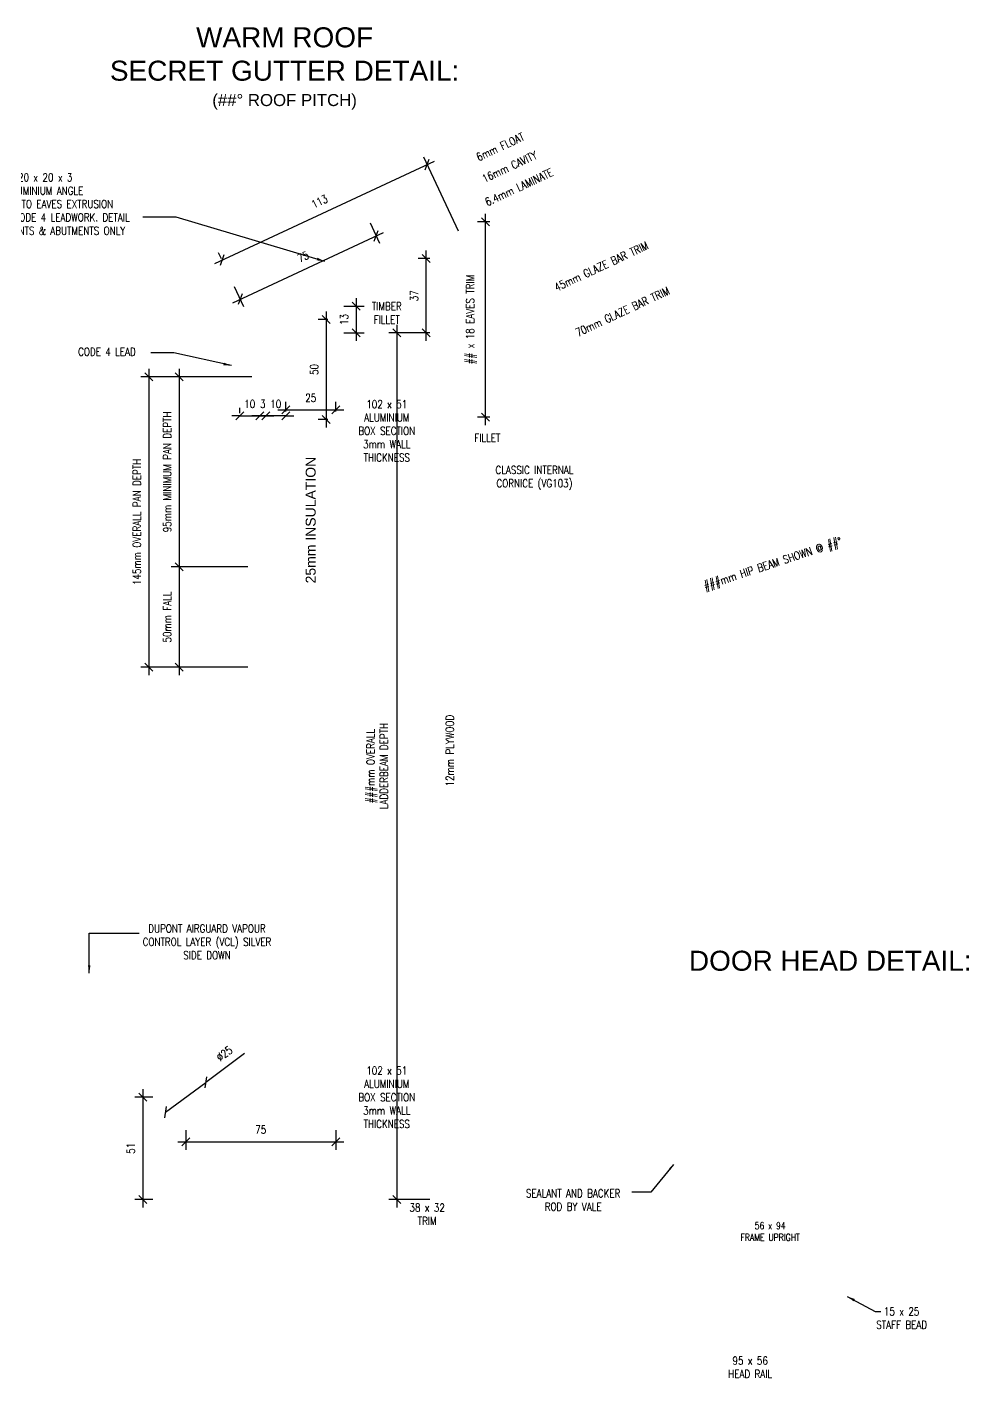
# Model space of a CAD drawing. Header units: millimetres. Extents: x -38686 to 870903, y -23218 to 232707.
# Drawn here: x 728413 to 728884, y 231332 to 232007 of the extents above; entities that cross this region are included whole.
import ezdxf

# ---------------------------------------------------------------- set-up
doc = ezdxf.new("R2010")
doc.units = ezdxf.units.MM
doc.header["$LTSCALE"] = 10
doc.header["$PDMODE"] = 35
doc.header["$PDSIZE"] = 50
doc.layers.add('44 - Detail Text', color=7, linetype='Continuous')
doc.styles.add('1-1', font='romans.shx', dxfattribs={"width": 0.8, "height": 2})
doc.styles.add('1-1.5', font='romans.shx', dxfattribs={"width": 0.6, "height": 3})
doc.styles.add('1-2', font='romans.shx', dxfattribs={"width": 0.8, "height": 4})
doc.styles.add('1-20', font='romans.shx', dxfattribs={"width": 0.8, "height": 35})
doc.dimstyles.new('1-1.5', dxfattribs={"dimtxt": 3, "dimasz": 3, "dimexe": 3, "dimexo": 3, "dimgap": 2.5, "dimtad": 1, "dimdec": 0, "dimzin": 0, "dimdsep": 46, "dimtxsty": '1-1.5', "dimblk": 'OBLIQUE', "dimcen": 3, "dimdle": 2.5, "dimclrd": 251, "dimclre": 251, "dimclrt": 251, "dimadec": 0, "dimazin": 0, "dimtfac": 1, "dimtdec": 0, "dimtix": 1, "dimtmove": 1, "dimatfit": 3, "dimfxl": 1, "dimtolj": 1, "dimtzin": 0, "dimlwd": 25, "dimarcsym": 0})
doc.dimstyles.new('1-2', dxfattribs={"dimtxt": 4, "dimasz": 4, "dimexe": 4, "dimexo": 4, "dimgap": 4, "dimtad": 1, "dimdec": 0, "dimzin": 0, "dimdsep": 46, "dimtxsty": '1-2', "dimblk": 'OBLIQUE', "dimcen": 4, "dimdle": 4, "dimclrd": 251, "dimclre": 251, "dimclrt": 251, "dimadec": 0, "dimazin": 0, "dimtfac": 1, "dimtdec": 0, "dimtix": 1, "dimtmove": 1, "dimatfit": 3, "dimfxl": 1, "dimtolj": 1, "dimtzin": 0, "dimlwd": 25, "dimarcsym": 0})

# ---------------------------------------------------------------- blocks, each defined once
blk = doc.blocks.new('_Oblique')
at = {"color": 0, "linetype": 'ByBlock', "lineweight": -2}
blk.add_line((-0.5, -0.5), (0.5, 0.5), dxfattribs=at)
blk = doc.blocks.new('*D2063')
at = {"layer": '44 - Detail Text', "color": 251, "lineweight": 25, "transparency": 16777216}
blk.add_line((728641.9, 231808.21), (728641.9, 231913.91), dxfattribs=at)
at = {"layer": '44 - Detail Text', "color": 251, "lineweight": -2, "transparency": 16777216}
for p, q in [((728644.05, 231909.91), (728637.9, 231909.91)), ((728644.05, 231812.21), (728637.9, 231812.21))]:
    blk.add_line(p, q, dxfattribs=at)
at = {"layer": 'Defpoints', "color": 0, "transparency": 16777216}
for p in [(728641.9, 231909.91), (728648.05, 231909.91), (728648.05, 231812.21)]:
    blk.add_point(p, dxfattribs=at)
at = {"layer": '44 - Detail Text', "color": 251, "lineweight": 25, "transparency": 16777216, "xscale": 4, "yscale": 4, "zscale": 4}
for p, rotation in [((728641.9, 231909.91), 90), ((728641.9, 231812.21), 270)]:
    blk.add_blockref('_Oblique', p, dxfattribs=dict(at, rotation=rotation))
at = {"layer": '44 - Detail Text', "color": 251, "lineweight": 9, "transparency": 16777216, "insert": (728634.86, 231861.06), "char_height": 4, "attachment_point": 5, "rotation": 90, "style": '1-2'}
blk.add_mtext('\\A1;## x 18 EAVES TRIM', dxfattribs=at)
blk = doc.blocks.new('*D1881')
at = {"layer": '44 - Detail Text', "color": 251, "lineweight": -2, "transparency": 16777216}
for p, q in [((728571.05, 231867.73), (728581.22, 231867.73)), ((728571.05, 231854.42), (728581.22, 231854.42))]:
    blk.add_line(p, q, dxfattribs=at)
at = {"layer": '44 - Detail Text', "color": 251, "lineweight": 25, "transparency": 16777216}
blk.add_line((728577.22, 231871.73), (728577.22, 231850.42), dxfattribs=at)
at = {"layer": 'Defpoints', "color": 0, "transparency": 16777216}
for p in [(728567.05, 231867.73), (728567.05, 231854.42), (728577.22, 231854.42)]:
    blk.add_point(p, dxfattribs=at)
at = {"layer": '44 - Detail Text', "color": 251, "lineweight": 25, "transparency": 16777216, "xscale": 4, "yscale": 4, "zscale": 4}
for p, rotation in [((728577.22, 231867.73), 90), ((728577.22, 231854.42), 270)]:
    blk.add_blockref('_Oblique', p, dxfattribs=dict(at, rotation=rotation))
at = {"layer": '44 - Detail Text', "color": 251, "lineweight": 9, "transparency": 16777216, "insert": (728571.22, 231861.07), "char_height": 4, "attachment_point": 5, "rotation": 90, "style": '1-2'}
blk.add_mtext('\\A1;13', dxfattribs=at)
blk = doc.blocks.new('*D1855')
at = {"layer": '44 - Detail Text', "color": 251, "lineweight": 25, "transparency": 16777216}
blk.add_line((728612.23, 231850.42), (728612.23, 231895.51), dxfattribs=at)
at = {"layer": '44 - Detail Text', "color": 251, "lineweight": -2, "transparency": 16777216}
for p, q in [((728614.05, 231891.51), (728608.23, 231891.51)), ((728614.05, 231854.42), (728608.23, 231854.42))]:
    blk.add_line(p, q, dxfattribs=at)
at = {"layer": 'Defpoints', "color": 0, "transparency": 16777216}
for p in [(728612.23, 231891.51), (728618.05, 231891.51), (728618.05, 231854.42)]:
    blk.add_point(p, dxfattribs=at)
at = {"layer": '44 - Detail Text', "color": 251, "lineweight": 25, "transparency": 16777216, "xscale": 4, "yscale": 4, "zscale": 4}
for p, rotation in [((728612.23, 231891.51), 90), ((728612.23, 231854.42), 270)]:
    blk.add_blockref('_Oblique', p, dxfattribs=dict(at, rotation=rotation))
at = {"layer": '44 - Detail Text', "color": 251, "lineweight": 9, "transparency": 16777216, "insert": (728606.23, 231872.96), "char_height": 4, "attachment_point": 5, "rotation": 90, "style": '1-2'}
blk.add_mtext('\\A1;37', dxfattribs=at)
blk = doc.blocks.new('*D1856')
at = {"layer": '44 - Detail Text', "color": 251, "lineweight": 25, "transparency": 16777216}
blk.add_line((728488.82, 231836.42), (728488.82, 231733.42), dxfattribs=at)
at = {"layer": '44 - Detail Text', "color": 251, "lineweight": -2, "transparency": 16777216}
for p, q in [((728525.05, 231832.42), (728484.82, 231832.42)), ((728523.05, 231737.42), (728484.82, 231737.42))]:
    blk.add_line(p, q, dxfattribs=at)
at = {"layer": 'Defpoints', "color": 0, "transparency": 16777216}
for p in [(728529.05, 231832.42), (728488.82, 231737.42), (728527.05, 231737.42)]:
    blk.add_point(p, dxfattribs=at)
at = {"layer": '44 - Detail Text', "color": 251, "lineweight": 25, "transparency": 16777216, "xscale": 4, "yscale": 4, "zscale": 4}
for p, rotation in [((728488.82, 231832.42), 90), ((728488.82, 231737.42), 270)]:
    blk.add_blockref('_Oblique', p, dxfattribs=dict(at, rotation=rotation))
at = {"layer": '44 - Detail Text', "color": 251, "lineweight": 9, "transparency": 16777216, "insert": (728482.82, 231784.92), "char_height": 4, "attachment_point": 5, "rotation": 90, "style": '1-2'}
blk.add_mtext('\\A1;95mm MINIMUM PAN DEPTH', dxfattribs=at)
blk = doc.blocks.new('*D1857')
at = {"layer": '44 - Detail Text', "color": 251, "lineweight": 25, "transparency": 16777216}
blk.add_line((728488.82, 231741.42), (728488.82, 231683.42), dxfattribs=at)
at = {"layer": '44 - Detail Text', "color": 251, "lineweight": -2, "transparency": 16777216}
for p, q in [((728523.05, 231737.42), (728484.82, 231737.42)), ((728523.05, 231687.42), (728484.82, 231687.42))]:
    blk.add_line(p, q, dxfattribs=at)
at = {"layer": 'Defpoints', "color": 0, "transparency": 16777216}
for p in [(728527.05, 231737.42), (728488.82, 231687.42), (728527.05, 231687.42)]:
    blk.add_point(p, dxfattribs=at)
at = {"layer": '44 - Detail Text', "color": 251, "lineweight": 25, "transparency": 16777216, "xscale": 4, "yscale": 4, "zscale": 4}
for p, rotation in [((728488.82, 231737.42), 90), ((728488.82, 231687.42), 270)]:
    blk.add_blockref('_Oblique', p, dxfattribs=dict(at, rotation=rotation))
at = {"layer": '44 - Detail Text', "color": 251, "lineweight": 9, "transparency": 16777216, "insert": (728482.82, 231712.42), "char_height": 4, "attachment_point": 5, "rotation": 90, "style": '1-2'}
blk.add_mtext('\\A1;50mm FALL', dxfattribs=at)
blk = doc.blocks.new('*D1858')
at = {"layer": '44 - Detail Text', "color": 251, "lineweight": 25, "transparency": 16777216}
blk.add_line((728473.66, 231836.42), (728473.66, 231683.42), dxfattribs=at)
at = {"layer": '44 - Detail Text', "color": 251, "lineweight": -2, "transparency": 16777216}
for p, q in [((728525.05, 231832.42), (728469.66, 231832.42)), ((728523.05, 231687.42), (728469.66, 231687.42))]:
    blk.add_line(p, q, dxfattribs=at)
at = {"layer": 'Defpoints', "color": 0, "transparency": 16777216}
for p in [(728529.05, 231832.42), (728473.66, 231687.42), (728527.05, 231687.42)]:
    blk.add_point(p, dxfattribs=at)
at = {"layer": '44 - Detail Text', "color": 251, "lineweight": 25, "transparency": 16777216, "xscale": 4, "yscale": 4, "zscale": 4}
for p, rotation in [((728473.66, 231832.42), 90), ((728473.66, 231687.42), 270)]:
    blk.add_blockref('_Oblique', p, dxfattribs=dict(at, rotation=rotation))
at = {"layer": '44 - Detail Text', "color": 251, "lineweight": 9, "transparency": 16777216, "insert": (728467.66, 231759.92), "char_height": 4, "attachment_point": 5, "rotation": 90, "style": '1-2'}
blk.add_mtext('\\A1;145mm OVERALL PAN DEPTH', dxfattribs=at)
blk = doc.blocks.new('*D2001')
at = {"layer": '44 - Detail Text', "color": 251, "lineweight": -2, "transparency": 16777216}
for p, q in [((728542.05, 231815.13), (728542.05, 231819.93)), ((728567.05, 231815.13), (728567.05, 231819.93))]:
    blk.add_line(p, q, dxfattribs=at)
at = {"layer": '44 - Detail Text', "color": 251, "lineweight": 25, "transparency": 16777216}
blk.add_line((728538.05, 231815.93), (728571.05, 231815.93), dxfattribs=at)
at = {"layer": 'Defpoints', "color": 0, "transparency": 16777216}
for p in [(728567.05, 231815.93), (728542.05, 231811.13), (728567.05, 231811.13)]:
    blk.add_point(p, dxfattribs=at)
at = {"layer": '44 - Detail Text', "color": 251, "lineweight": 25, "transparency": 16777216, "xscale": 4, "yscale": 4, "zscale": 4, "rotation": 180}
blk.add_blockref('_Oblique', (728542.05, 231815.93), dxfattribs=at)
at = {"layer": '44 - Detail Text', "color": 251, "lineweight": 25, "transparency": 16777216, "xscale": 4, "yscale": 4, "zscale": 4}
blk.add_blockref('_Oblique', (728567.05, 231815.93), dxfattribs=at)
at = {"layer": '44 - Detail Text', "color": 251, "lineweight": 9, "transparency": 16777216, "insert": (728554.55, 231821.93), "char_height": 4, "attachment_point": 5, "style": '1-2'}
blk.add_mtext('\\A1;25', dxfattribs=at)
blk = doc.blocks.new('*D2002')
at = {"layer": '44 - Detail Text', "color": 251, "lineweight": -2, "transparency": 16777216}
for p, q in [((728563.05, 231861.07), (728558.29, 231861.07)), ((728563.05, 231811.13), (728558.29, 231811.13))]:
    blk.add_line(p, q, dxfattribs=at)
at = {"layer": '44 - Detail Text', "color": 251, "lineweight": 25, "transparency": 16777216}
blk.add_line((728562.29, 231865.07), (728562.29, 231807.13), dxfattribs=at)
at = {"layer": 'Defpoints', "color": 0, "transparency": 16777216}
for p in [(728567.05, 231861.07), (728562.29, 231811.13), (728567.05, 231811.13)]:
    blk.add_point(p, dxfattribs=at)
at = {"layer": '44 - Detail Text', "color": 251, "lineweight": 25, "transparency": 16777216, "xscale": 4, "yscale": 4, "zscale": 4}
for p, rotation in [((728562.29, 231861.07), 90), ((728562.29, 231811.13), 270)]:
    blk.add_blockref('_Oblique', p, dxfattribs=dict(at, rotation=rotation))
at = {"layer": '44 - Detail Text', "color": 251, "lineweight": 9, "transparency": 16777216, "insert": (728556.29, 231836.1), "char_height": 4, "attachment_point": 5, "rotation": 90, "style": '1-2'}
blk.add_mtext('\\A1;50', dxfattribs=at)
blk = doc.blocks.new('*D2003')
at = {"layer": '44 - Detail Text', "color": 251, "lineweight": -2, "transparency": 16777216}
for p, q in [((728614.05, 231854.42), (728593.54, 231854.42)), ((728614.05, 231421.42), (728593.54, 231421.42))]:
    blk.add_line(p, q, dxfattribs=at)
at = {"layer": '44 - Detail Text', "color": 251, "lineweight": 25, "transparency": 16777216}
blk.add_line((728597.54, 231858.42), (728597.54, 231417.42), dxfattribs=at)
at = {"layer": 'Defpoints', "color": 0, "transparency": 16777216}
for p in [(728618.05, 231854.42), (728597.54, 231421.42), (728618.05, 231421.42)]:
    blk.add_point(p, dxfattribs=at)
at = {"layer": '44 - Detail Text', "color": 251, "lineweight": 25, "transparency": 16777216, "xscale": 4, "yscale": 4, "zscale": 4}
for p, rotation in [((728597.54, 231854.42), 90), ((728597.54, 231421.42), 270)]:
    blk.add_blockref('_Oblique', p, dxfattribs=dict(at, rotation=rotation))
at = {"layer": '44 - Detail Text', "color": 251, "lineweight": 9, "transparency": 16777216, "insert": (728587.83, 231637.92), "char_height": 4, "attachment_point": 5, "rotation": 90, "style": '1-2'}
blk.add_mtext('\\A1;###mm OVERALL\\PLADDERBEAM DEPTH', dxfattribs=at)
blk = doc.blocks.new('*D1859')
at = {"layer": '44 - Detail Text', "color": 251, "lineweight": 25, "transparency": 16777216}
for p, q in [((728519.05, 231812.9), (728515.05, 231812.9)), ((728519.05, 231812.9), (728529.05, 231812.9)), ((728529.05, 231812.9), (728533.05, 231812.9))]:
    blk.add_line(p, q, dxfattribs=at)
at = {"layer": '44 - Detail Text', "color": 251, "lineweight": -2, "transparency": 16777216}
blk.add_line((728519.05, 231814.26), (728519.05, 231816.9), dxfattribs=at)
at = {"layer": 'Defpoints', "color": 0, "transparency": 16777216}
for p in [(728529.05, 231812.9), (728529.05, 231812.9), (728519.05, 231810.26)]:
    blk.add_point(p, dxfattribs=at)
at = {"layer": '44 - Detail Text', "color": 251, "lineweight": 25, "transparency": 16777216, "xscale": 4, "yscale": 4, "zscale": 4}
blk.add_blockref('_Oblique', (728519.05, 231812.9), dxfattribs=at)
at = {"layer": '44 - Detail Text', "color": 251, "lineweight": 25, "transparency": 16777216, "xscale": 4, "yscale": 4, "zscale": 4, "rotation": 180}
blk.add_blockref('_Oblique', (728529.05, 231812.9), dxfattribs=at)
at = {"layer": '44 - Detail Text', "color": 251, "lineweight": 9, "transparency": 16777216, "insert": (728524.05, 231818.9), "char_height": 4, "attachment_point": 5, "style": '1-2'}
blk.add_mtext('\\A1;10', dxfattribs=at)
blk = doc.blocks.new('*D1860')
at = {"layer": '44 - Detail Text', "color": 251, "lineweight": 25, "transparency": 16777216}
for p, q in [((728532.05, 231812.9), (728528.05, 231812.9)), ((728542.05, 231812.9), (728532.05, 231812.9)), ((728542.05, 231812.9), (728546.05, 231812.9))]:
    blk.add_line(p, q, dxfattribs=at)
at = {"layer": 'Defpoints', "color": 0, "transparency": 16777216}
for p in [(728532.05, 231812.9), (728532.05, 231812.9), (728542.05, 231812.9)]:
    blk.add_point(p, dxfattribs=at)
at = {"layer": '44 - Detail Text', "color": 251, "lineweight": 25, "transparency": 16777216, "xscale": 4, "yscale": 4, "zscale": 4}
blk.add_blockref('_Oblique', (728532.05, 231812.9), dxfattribs=at)
at = {"layer": '44 - Detail Text', "color": 251, "lineweight": 25, "transparency": 16777216, "xscale": 4, "yscale": 4, "zscale": 4, "rotation": 180}
blk.add_blockref('_Oblique', (728542.05, 231812.9), dxfattribs=at)
at = {"layer": '44 - Detail Text', "color": 251, "lineweight": 9, "transparency": 16777216, "insert": (728537.05, 231818.9), "char_height": 4, "attachment_point": 5, "style": '1-2'}
blk.add_mtext('\\A1;10', dxfattribs=at)
blk = doc.blocks.new('*D1861')
at = {"layer": '44 - Detail Text', "color": 251, "lineweight": 25, "transparency": 16777216}
for p, q in [((728529.05, 231812.9), (728525.05, 231812.9)), ((728529.05, 231812.9), (728532.05, 231812.9)), ((728532.05, 231812.9), (728536.05, 231812.9))]:
    blk.add_line(p, q, dxfattribs=at)
at = {"layer": 'Defpoints', "color": 0, "transparency": 16777216}
for p in [(728529.05, 231812.9), (728532.05, 231812.9), (728532.05, 231812.9)]:
    blk.add_point(p, dxfattribs=at)
at = {"layer": '44 - Detail Text', "color": 251, "lineweight": 25, "transparency": 16777216, "xscale": 4, "yscale": 4, "zscale": 4}
blk.add_blockref('_Oblique', (728529.05, 231812.9), dxfattribs=at)
at = {"layer": '44 - Detail Text', "color": 251, "lineweight": 25, "transparency": 16777216, "xscale": 4, "yscale": 4, "zscale": 4, "rotation": 180}
blk.add_blockref('_Oblique', (728532.05, 231812.9), dxfattribs=at)
at = {"layer": '44 - Detail Text', "color": 251, "lineweight": 9, "transparency": 16777216, "insert": (728530.55, 231818.9), "char_height": 4, "attachment_point": 5, "style": '1-2'}
blk.add_mtext('\\A1;3', dxfattribs=at)
blk = doc.blocks.new('*D2004')
at = {"layer": '44 - Detail Text', "color": 251, "lineweight": -2, "transparency": 16777216}
for p, q in [((728628.36, 231905.14), (728611.1, 231942.16)), ((728509.87, 231891.38), (728508.5, 231894.32))]:
    blk.add_line(p, q, dxfattribs=at)
at = {"layer": '44 - Detail Text', "color": 251, "lineweight": 25, "transparency": 16777216}
blk.add_line((728506.57, 231889), (728616.41, 231940.23), dxfattribs=at)
at = {"layer": 'Defpoints', "color": 0, "transparency": 16777216}
for p in [(728612.79, 231938.54), (728630.05, 231901.52), (728511.56, 231887.76)]:
    blk.add_point(p, dxfattribs=at)
at = {"layer": '44 - Detail Text', "color": 251, "lineweight": 25, "transparency": 16777216, "xscale": 4, "yscale": 4, "zscale": 4}
for p, rotation in [((728612.79, 231938.54), 24.99999999853727), ((728510.19, 231890.7), 204.9999999985373)]:
    blk.add_blockref('_Oblique', p, dxfattribs=dict(at, rotation=rotation))
at = {"layer": '44 - Detail Text', "color": 251, "lineweight": 9, "transparency": 16777216, "insert": (728558.95, 231920.05), "char_height": 4, "attachment_point": 5, "rotation": 25, "style": '1-2'}
blk.add_mtext('\\A1;113', dxfattribs=at)
blk = doc.blocks.new('*D2005')
at = {"layer": '44 - Detail Text', "color": 251, "lineweight": -2, "transparency": 16777216}
for p, q in [((728584.27, 231909.3), (728588.96, 231899.23)), ((728516.3, 231877.6), (728520.99, 231867.54))]:
    blk.add_line(p, q, dxfattribs=at)
at = {"layer": '44 - Detail Text', "color": 251, "lineweight": 25, "transparency": 16777216}
blk.add_line((728515.67, 231869.47), (728590.9, 231904.55), dxfattribs=at)
at = {"layer": 'Defpoints', "color": 0, "transparency": 16777216}
for p in [(728582.58, 231912.92), (728587.27, 231902.86), (728514.61, 231881.23)]:
    blk.add_point(p, dxfattribs=at)
at = {"layer": '44 - Detail Text', "color": 251, "lineweight": 25, "transparency": 16777216, "xscale": 4, "yscale": 4, "zscale": 4}
for p, rotation in [((728587.27, 231902.86), 24.99999999853727), ((728519.3, 231871.16), 204.9999999985373)]:
    blk.add_blockref('_Oblique', p, dxfattribs=dict(at, rotation=rotation))
at = {"layer": '44 - Detail Text', "color": 251, "lineweight": 9, "transparency": 16777216, "insert": (728550.75, 231892.45), "char_height": 4, "attachment_point": 5, "rotation": 25, "style": '1-2'}
blk.add_mtext('\\A1;75', dxfattribs=at)
blk = doc.blocks.new('*D1862')
at = {"layer": '44 - Detail Text', "color": 251, "lineweight": 25, "transparency": 16777216}
for p in [(728521.41, 231494.23), (728482.01, 231464.96)]:
    blk.add_line(p, (728502.08, 231479.87), dxfattribs=at)
at = {"layer": 'Defpoints', "color": 0, "transparency": 16777216}
for p in [(728502.08, 231479.87), (728482.01, 231464.96)]:
    blk.add_point(p, dxfattribs=at)
at = {"layer": '44 - Detail Text', "color": 251, "lineweight": 25, "transparency": 16777216, "xscale": 4, "yscale": 4, "zscale": 4}
for p, rotation in [((728502.08, 231479.87), 216.6066023092549), ((728482.01, 231464.96), 36.60660230925488)]:
    blk.add_blockref('_Oblique', p, dxfattribs=dict(at, rotation=rotation))
at = {"layer": '44 - Detail Text', "color": 251, "lineweight": 9, "transparency": 16777216, "insert": (728511.38, 231494.25), "char_height": 4, "attachment_point": 5, "rotation": 36.6066, "style": '1-2'}
blk.add_mtext('\\A1;∅25', dxfattribs=at)
blk = doc.blocks.new('*D2008')
at = {"layer": '44 - Detail Text', "color": 251, "lineweight": -2, "transparency": 16777216}
for p, q in [((728492.05, 231455.92), (728492.05, 231446.25)), ((728567.05, 231455.92), (728567.05, 231446.25))]:
    blk.add_line(p, q, dxfattribs=at)
at = {"layer": '44 - Detail Text', "color": 251, "lineweight": 25, "transparency": 16777216}
blk.add_line((728488.05, 231450.25), (728571.05, 231450.25), dxfattribs=at)
at = {"layer": 'Defpoints', "color": 0, "transparency": 16777216}
for p in [(728492.05, 231459.92), (728567.05, 231459.92), (728567.05, 231450.25)]:
    blk.add_point(p, dxfattribs=at)
at = {"layer": '44 - Detail Text', "color": 251, "lineweight": 25, "transparency": 16777216, "xscale": 4, "yscale": 4, "zscale": 4, "rotation": 180}
blk.add_blockref('_Oblique', (728492.05, 231450.25), dxfattribs=at)
at = {"layer": '44 - Detail Text', "color": 251, "lineweight": 25, "transparency": 16777216, "xscale": 4, "yscale": 4, "zscale": 4}
blk.add_blockref('_Oblique', (728567.05, 231450.25), dxfattribs=at)
at = {"layer": '44 - Detail Text', "color": 251, "lineweight": 9, "transparency": 16777216, "insert": (728529.55, 231456.25), "char_height": 4, "attachment_point": 5, "style": '1-2'}
blk.add_mtext('\\A1;75', dxfattribs=at)
blk = doc.blocks.new('*D2009')
at = {"layer": '44 - Detail Text', "color": 251, "lineweight": 25, "transparency": 16777216}
blk.add_line((728470.58, 231476.42), (728470.58, 231417.42), dxfattribs=at)
at = {"layer": '44 - Detail Text', "color": 251, "lineweight": -2, "transparency": 16777216}
for p, q in [((728475.55, 231472.42), (728466.58, 231472.42)), ((728475.55, 231421.42), (728466.58, 231421.42))]:
    blk.add_line(p, q, dxfattribs=at)
at = {"layer": 'Defpoints', "color": 0, "transparency": 16777216}
for p in [(728479.55, 231472.42), (728470.58, 231421.42), (728479.55, 231421.42)]:
    blk.add_point(p, dxfattribs=at)
at = {"layer": '44 - Detail Text', "color": 251, "lineweight": 25, "transparency": 16777216, "xscale": 4, "yscale": 4, "zscale": 4}
for p, rotation in [((728470.58, 231472.42), 90), ((728470.58, 231421.42), 270)]:
    blk.add_blockref('_Oblique', p, dxfattribs=dict(at, rotation=rotation))
at = {"layer": '44 - Detail Text', "color": 251, "lineweight": 9, "transparency": 16777216, "insert": (728464.58, 231446.92), "char_height": 4, "attachment_point": 5, "rotation": 90, "style": '1-2'}
blk.add_mtext('\\A1;51', dxfattribs=at)

msp = doc.modelspace()

# ---------------------------------------------------------------- texts
at = {"layer": '44 - Detail Text', "color": 8, "lineweight": 9, "style": '1-2', "width": 0.8}
for s, p in [('45mm GLAZE BAR TRIM', (728677.539, 231875.06)), ('70mm GLAZE BAR TRIM', (728688.104, 231852.403))]:
    msp.add_text(s, height=4, rotation=25, dxfattribs=at).set_placement(p)
at = {"layer": '44 - Detail Text', "color": 8, "lineweight": 9, "attachment_point": 5}
for s, insert, char_height, style in [('\\A1;{\\fArial|b0|i0|c0|p34;\\W1;WARM ROOF\\PSECRET GUTTER DETAIL:\\P\\H0.6x;(##%%D ROOF PITCH)}', (728541.471, 231986.498), 10, '1-20'), ('TIMBER\\PFILLET', (728592.548, 231864.325), 4, '1-2'), ('CODE 4 LEAD', (728452.672, 231844.931), 4, '1-2'), ('102 x 51\\PALUMINIUM\\PBOX SECTION\\P3mm WALL\\PTHICKNESS', (728592.548, 231805.417), 4, '1-2'), ('FILLET', (728642.822, 231801.89), 4, '1-2'), ('CLASSIC INTERNAL\\PCORNICE (VG103)', (728666.377, 231781.89), 4, '1-2'), ('\\A1;{\\fArial|b0|i0|c0|p34;\\W1;DOOR HEAD DETAIL:}', (728814.214, 231540.585), 10, '1-20'), ('102 x 51\\PALUMINIUM\\PBOX SECTION\\P3mm WALL\\PTHICKNESS', (728592.548, 231472.417), 4, '1-2'), ('38 x 32\\PTRIM', (728612.739, 231413.947), 4, '1-2'), ('15 x 25\\PSTAFF BEAD', (728849.917, 231362.091), 4, '1-2'), ('95 x 56\\PHEAD RAIL', (728774.195, 231337.504), 4, '1-2')]:
    msp.add_mtext(s, dxfattribs=dict(at, insert=insert, char_height=char_height, style=style))
at = {"layer": '44 - Detail Text', "color": 8, "lineweight": 9, "style": '1-2'}
for s, insert, char_height, attachment_point, rotation in [('6mm FLOAT', (728649.283, 231947.34), 4, 5, 25), ('16mm CAVITY', (728653.932, 231937.371), 4, 5, 25), ('6.4mm LAMINATE', (728658.666, 231927.22), 4, 5, 25), ('{\\fArial|b0|i0|c0|p34;\\W1;\\C3;25mm INSULATION}', (728554.548, 231760.833), 5, 5, 90), ('###mm HIP BEAM SHOWN @ ##° ', (728820.798, 231747.249), 4, 9, 18.25)]:
    msp.add_mtext(s, dxfattribs=dict(at, insert=insert, char_height=char_height, attachment_point=attachment_point, rotation=rotation))
at = {"layer": '44 - Detail Text', "color": 8, "lineweight": 9, "attachment_point": 5}
for s, insert, char_height, width, style in [('20 x 20 x 3\\PALUMINIUM ANGLE\\PSCREWED TO EAVES EXTRUSION\\PTO SECURE CODE 4 LEADWORK. DETAIL USED AT JOINTS & ABUTMENTS ONLY', (728421.844, 231918.771), 4, 105.13682, '1-2'), ('DUPONT AIRGUARD VAPOUR\\PCONTROL LAYER (VCL) SILVER SIDE DOWN', (728502.689, 231550.08), 4, 71.30113, '1-2'), ('SEALANT AND BACKER ROD BY VALE', (728685.712, 231421.1), 4, 60.67153, '1-2'), ('56 x 94\\PFRAME UPRIGHT', (728784.195, 231405.381), 3.5, 34.04915, '1-1')]:
    msp.add_mtext(s, dxfattribs=dict(at, insert=insert, char_height=char_height, width=width, style=style))
at = {"layer": '44 - Detail Text', "color": 8, "lineweight": 9, "insert": (728624.048, 231645.65), "char_height": 4, "attachment_point": 5, "rotation": 90, "style": '1-2', "bg_fill": 3, "box_fill_scale": 1.5, "bg_fill_color": 256, "bg_fill_transparency": 0}
msp.add_mtext('12mm PLYWOOD', dxfattribs=at)

# ---------------------------------------------------------------- dimensions: what is measured, and where the dimension line sits
at = {"layer": '44 - Detail Text', "color": 8, "lineweight": 9}
for base, p1, p2, angle, picture, middle in [((728612.786, 231938.536), (728511.561, 231887.756), (728630.048, 231901.518), 25, '*D2004', (728558.953, 231920.053)), ((728587.273, 231902.857), (728514.605, 231881.228), (728582.578, 231912.925), 25, '*D2005', (728550.75, 231892.447)), ((728612.233, 231891.508), (728618.048, 231854.417), (728618.048, 231891.508), 90, '*D1855', (728606.233, 231872.962)), ((728577.222, 231854.417), (728567.048, 231867.727), (728567.048, 231854.417), 90, '*D1881', (728571.222, 231861.072)), ((728562.288, 231811.135), (728567.048, 231861.072), (728567.048, 231811.135), 90, '*D2002', (728556.288, 231836.103)), ((728470.579, 231421.417), (728479.548, 231472.417), (728479.548, 231421.417), 90, '*D2009', (728464.579, 231446.917))]:
    dim = msp.add_linear_dim(base=base, p1=p1, p2=p2, angle=angle, dimstyle='1-2', dxfattribs=at)
    dim.commit()
    dim.dimension.update_dxf_attribs({"geometry": picture, "text_midpoint": middle})
dim = msp.add_linear_dim(base=(728641.905, 231909.911), p1=(728648.048, 231812.206), p2=(728648.048, 231909.911), angle=90, text='## x 18 EAVES TRIM', dimstyle='1-2', override={"dimpost": ' x 18 EAVES TRIM'}, dxfattribs=at)
dim.commit()
dim.dimension.update_dxf_attribs({"geometry": '*D2063', "text_midpoint": (728634.857, 231861.058)})
for base, p1, p2, override, picture, middle in [((728473.658, 231687.417), (728529.048, 231832.417), (728527.048, 231687.417), {"dimpost": 'mm OVERALL PAN DEPTH'}, '*D1858', (728467.658, 231759.917)), ((728488.818, 231737.417), (728529.048, 231832.417), (728527.048, 231737.417), {"dimpost": 'mm MINIMUM PAN DEPTH'}, '*D1856', (728482.818, 231784.917)), ((728488.818, 231687.417), (728527.048, 231737.417), (728527.048, 231687.417), {"dimpost": 'mm FALL'}, '*D1857', (728482.818, 231712.417))]:
    dim = msp.add_linear_dim(base=base, p1=p1, p2=p2, angle=90, dimstyle='1-2', override=override, dxfattribs=at)
    dim.commit()
    dim.dimension.update_dxf_attribs({"geometry": picture, "text_midpoint": middle})
for base, p1, p2, picture, middle in [((728529.048, 231812.897), (728519.048, 231810.261), (728529.048, 231812.897), '*D1859', (728524.048, 231818.897)), ((728532.048, 231812.897), (728529.048, 231812.897), (728532.048, 231812.897), '*D1861', (728530.548, 231818.897)), ((728532.048, 231812.897), (728542.048, 231812.897), (728532.048, 231812.897), '*D1860', (728537.048, 231818.897)), ((728567.048, 231815.925), (728542.048, 231811.135), (728567.048, 231811.135), '*D2001', (728554.548, 231821.925)), ((728567.048, 231450.254), (728492.048, 231459.917), (728567.048, 231459.917), '*D2008', (728529.548, 231456.254))]:
    dim = msp.add_linear_dim(base=base, p1=p1, p2=p2, dimstyle='1-2', dxfattribs=at)
    dim.commit()
    dim.dimension.update_dxf_attribs({"geometry": picture, "text_midpoint": middle})
dim = msp.add_diameter_dim_2p(p1=(728482.014, 231464.963), p2=(728502.082, 231479.87), dimstyle='1-2', dxfattribs=at)
dim.commit()
dim.dimension.update_dxf_attribs({"geometry": '*D1862', "text_midpoint": (728511.379, 231494.251)})

# ---------------------------------------------------------------- leaders
at = {"layer": '44 - Detail Text', "color": 8, "lineweight": 9, "ltscale": 10}
msp.add_leader([(728561.575, 231890.127), (728487.277, 231912.128), (728470.617, 231912.128)], dimstyle='1-2', dxfattribs=at)
msp.add_leader([(728514.906, 231838.007), (728486.107, 231844.383), (728474.686, 231844.383)], dimstyle='1-2', override={"dimgap": 4, "dimtad": 0}, dxfattribs=at)
at = {"layer": '44 - Detail Text', "color": 8, "lineweight": 9}
for points, dimstyle, override in [([(728443.826, 231534.417), (728443.826, 231554.388), (728468.718, 231554.388)], '1-2', {"dimgap": 4, "dimtad": 0}), ([(728735.928, 231438.868), (728724.461, 231424.998), (728715.011, 231424.998)], '1-1.5', {"dimgap": 2.5, "dimtad": 0})]:
    msp.add_leader(points, dimstyle=dimstyle, override=override, dxfattribs=at)
msp.add_leader([(728822.695, 231372.917), (728836.636, 231365.442), (728839.579, 231365.442)], dimstyle='1-2', dxfattribs=at)

# ---------------------------------------------------------------- next in the draw order: dimensions: what is measured, and where the dimension line sits
dim = msp.add_linear_dim(base=(728597.543, 231421.417), p1=(728618.048, 231854.417), p2=(728618.048, 231421.417), angle=90, text='###mm OVERALL\\PLADDERBEAM DEPTH', dimstyle='1-2', override={"dimpost": 'mm OVERALL\\PLADDERBEAM DEPTH'}, dxfattribs=at)
dim.commit()
dim.dimension.update_dxf_attribs({"geometry": '*D2003', "text_midpoint": (728587.828, 231637.917)})

doc.saveas('drawing.dxf')
